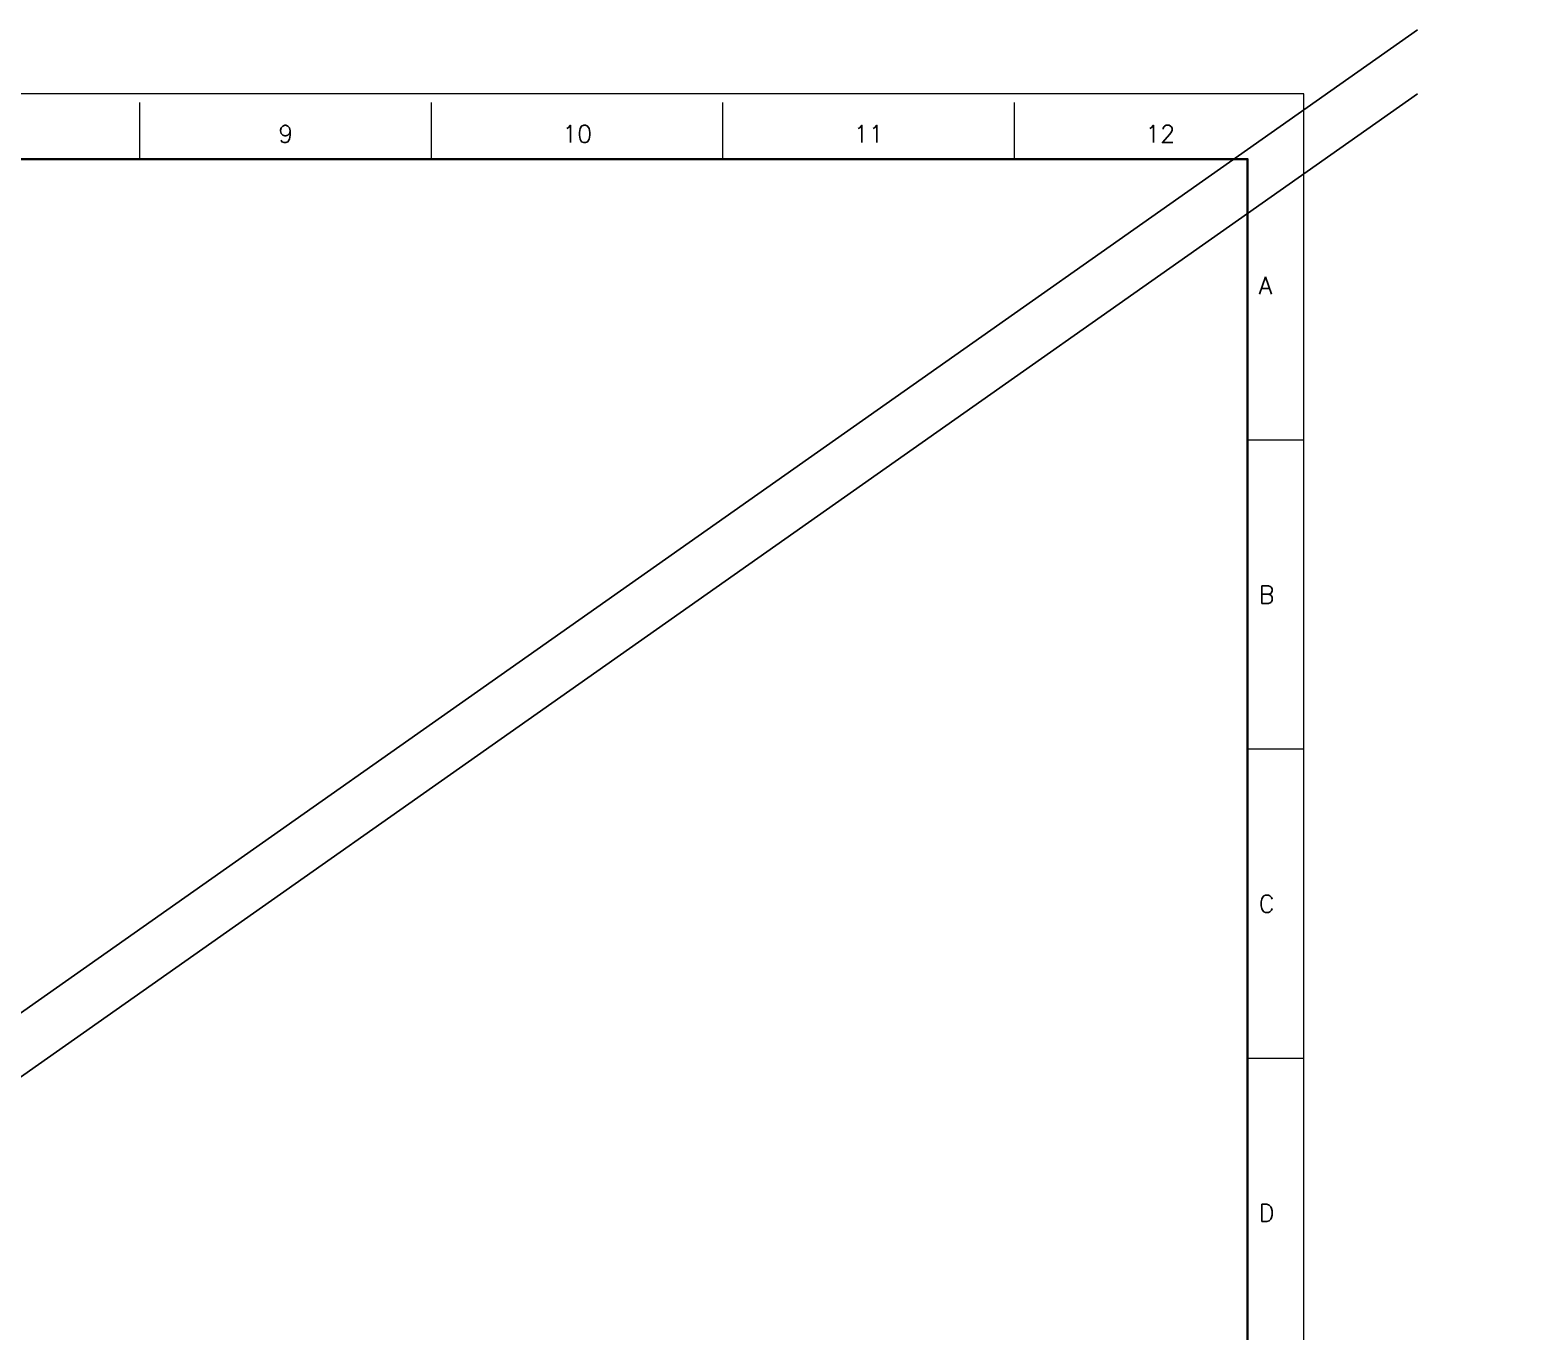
# Model space of a CAD drawing. Header units: millimetres. Extents: x 0 to 7035, y -19 to 2390.
# Drawn here: x 2143 to 3518, y 1195 to 2390 of the extents above; entities that cross this region are included whole.
import ezdxf
from ezdxf import colors
from ezdxf.entities.mleader import LeaderData, LeaderLine
from ezdxf.enums import TextEntityAlignment as Align
from ezdxf.math import Vec2, Vec3

# ---------------------------------------------------------------- set-up
doc = ezdxf.new("R2010")
doc.units = ezdxf.units.MM
doc.header["$LTSCALE"] = 1.6
for name, color, linetype, lineweight in [('01_NORMAL', 7, 'Continuous', 25), ('07_寸法線', 3, 'Continuous', 9), ('90_FRAME', 5, 'Continuous', 35)]:
    doc.layers.add(name, color=color, linetype=linetype, lineweight=lineweight)
doc.layers.add('91_BLANK', color=5, linetype='Continuous', lineweight=0, plot=False)
doc.styles.add('KSS_TXT', font='txt.shx', dxfattribs={"bigfont": 'extfont2.shx'})
doc.styles.get("Standard").update_dxf_attribs({"font": 'txt.shx', "bigfont": 'extfont2.shx'})

# ---------------------------------------------------------------- blocks, each defined once
blk = doc.blocks.new('AM_BALLOON1')
at = {"transparency": 16777216}
blk.add_circle((0, 0), 5, dxfattribs=at)
blk.add_attdef('B_NUMBER', text='', height=3, dxfattribs=at).set_placement((0, 0), align=Align.MIDDLE_CENTER)
blk = doc.blocks.new('_OPEN')
at = {"color": 0, "linetype": 'ByBlock'}
for p, q in [((-1, 0.1666666666666666), (0, 0)), ((0, 0), (-1, -0.1666666666666666)), ((0, 0), (-1, 0))]:
    blk.add_line(p, q, dxfattribs=at)

msp = doc.modelspace()

# ---------------------------------------------------------------- linework, layer by layer
at = {"layer": '01_NORMAL'}
for p, q in [((3417.100815226035, 2390.448216073811), (104.2973752286821, 58.76901606311026)), ((3417.100815226035, 2331.679199898026), (104.2973752286821, -1.126752522395691e-07))]:
    msp.add_line(p, q, dxfattribs=at)
at = {"layer": '90_FRAME', "color": 4, "lineweight": 13}
for p, q in [((2243.636907767629, 2271.831485601825), (2243.636907767629, 2323.679199887318)), ((2511.370527766548, 2271.831485601825), (2511.370527766548, 2323.679199887318)), ((2779.104147765468, 2271.831485601825), (2779.104147765468, 2323.679199887318)), ((3046.837767764388, 2271.831485601825), (3046.837767764388, 2323.679199887318)), ((3312.803439193518, 2013.690324388472), (3260.955724908015, 2013.690324388472)), ((3312.803439193518, 1729.70144888962), (3260.955724908015, 1729.70144888962)), ((3312.803439193518, 1445.712573390768), (3260.955724908015, 1445.712573390768))]:
    msp.add_line(p, q, dxfattribs=at)
at = {"layer": '90_FRAME'}
msp.add_lwpolyline([(155.3836106315844, 51.61591018200809), (3260.955724908015, 51.61591018200807), (3260.955724908015, 2271.831485601825), (155.3836106315844, 2271.831485601825)], close=True, dxfattribs=at)
at = {"layer": '91_BLANK'}
msp.add_lwpolyline([(-8.093381893559126e-07, -1.126752522395691e-07), (3312.803439188015, -1.126752522395691e-07), (3312.803439188015, 2331.679199898026), (-8.093381893559126e-07, 2331.679199898026)], close=True, dxfattribs=at)

# ---------------------------------------------------------------- texts
at = {"layer": '90_FRAME', "color": 0, "lineweight": 13, "style": 'KSS_TXT'}
for s, p in [('9', (2377.503717767093, 2282.158272348718)), ('10', (2645.237337766014, 2282.158272348718)), ('11', (2912.970957764923, 2282.158272348718)), ('12', (3180.704577763843, 2282.158272348718))]:
    msp.add_text(s, height=16, dxfattribs=at).set_placement(p, align=Align.BOTTOM_CENTER)
for s, p in [('A', (3271.262776154246, 2155.684762137897)), ('B', (3271.262776154246, 1871.695886639046)), ('C', (3271.262776154246, 1587.707011140194)), ('D', (3271.262776154246, 1303.718135641343))]:
    msp.add_text(s, height=16, dxfattribs=at).set_placement(p, align=Align.MIDDLE_LEFT)

# ---------------------------------------------------------------- leaders
at = {"layer": '07_寸法線'}
ml = msp.add_multileader_block('Standard', dxfattribs=at)
ml.set_content('AM_BALLOON1', color=256, scale=5)
ml.set_attribute('B_NUMBER', '4', width=0)
ml.set_leader_properties(color=256, linetype='ByLayer', lineweight=-1)
ml.set_arrow_properties(name='OPEN')
ml.build(insert=Vec2(0, 0))
ml.multileader.update_dxf_attribs({"leader_type": 0, "has_dogleg": 0, "text_right_attachment_type": 6, "dogleg_length": 0, "arrow_head_size": 10, "scale": 2.5, "block_connection_type": 1})
ctx = ml.context
ctx.base_point, ctx.scale, ctx.char_height, ctx.arrow_head_size, ctx.landing_gap_size, ctx.plane_origin = Vec3(4368.988790882072, 1961.929520062424), 2.5, 20, 10, 10, Vec3(4368.988790882072, 1961.929520062424)
ctx.right_attachment, ctx.attachment_type = 6, 1
notes = []
notes.append((ctx, [(0, (0, 0, 0), (0, 0), (1, 0), 1, [])]))
ctx.block.insert = Vec3(4368.988790882072, 1961.929520062424)
for ctx, leaders in notes:
    for number, flags, end, landing, length, lines in leaders:
        leader = LeaderData()
        leader.index, (leader.has_last_leader_line, leader.has_dogleg_vector, leader.attachment_direction) = number, flags
        leader.last_leader_point, leader.dogleg_vector, leader.dogleg_length = Vec3(end), Vec3(landing), length
        for number, points, colour, breaks in lines:
            line = LeaderLine()
            line.index, line.vertices, line.color, line.breaks = number, Vec3.list(points), colors.encode_raw_color(colour), breaks
            leader.lines.append(line)
        ctx.leaders.append(leader)

doc.saveas('drawing.dxf')
